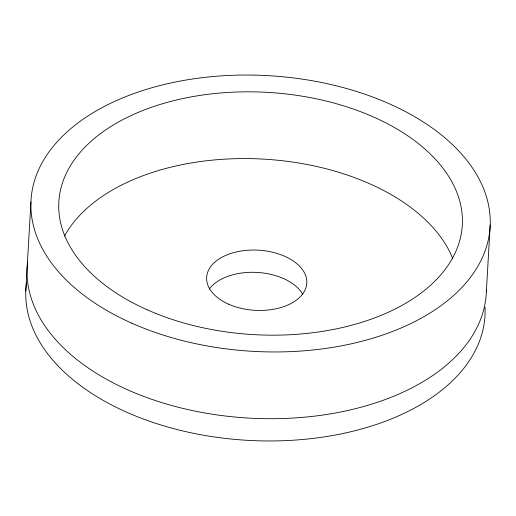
<?xml version="1.0" encoding="UTF-8"?>
<svg xmlns="http://www.w3.org/2000/svg" width="516" height="516" viewBox="0 0 516 516"><rect width="100%" height="100%" fill="white"/><g stroke="black" fill="none" stroke-linecap="round" stroke-linejoin="round"><path stroke-width="0.77" d="M25.8 291.024L30.934 202.02M486.349 291.727L490.2 224.976M486.401 289.773A229.93 138.056 3.3 0 1 247.661 418.012A229.93 138.056 3.3 0 1 27.612 261.98M64.468 236.167A202.059 121.325 3.3 0 1 263.766 159.134A202.059 121.325 3.3 0 1 452.79 258.632M485.04 307.226A229.93 138.056 3.3 0 1 249.073 440.419A229.93 138.056 3.3 0 1 26.522 282.704M209.212 289.141A50.168 30.122 3.3 0 1 257.155 272.429A50.168 30.122 3.3 0 1 302.873 294.526M131.857 323.222A229.93 138.056 3.3 0 0 489.671 231.774A229.93 138.056 3.3 0 0 160.166 85.501A229.93 138.056 3.3 0 0 131.857 323.222M147.46 309.923A202.059 121.325 3.3 0 0 461.904 229.555A202.059 121.325 3.3 0 0 172.338 101.013A202.059 121.325 3.3 0 0 147.46 309.923M228.633 304.188A50.168 30.122 3.3 0 0 306.704 284.239A50.168 30.122 3.3 0 0 234.812 252.324A50.168 30.122 3.3 0 0 228.633 304.188"/></g></svg>
